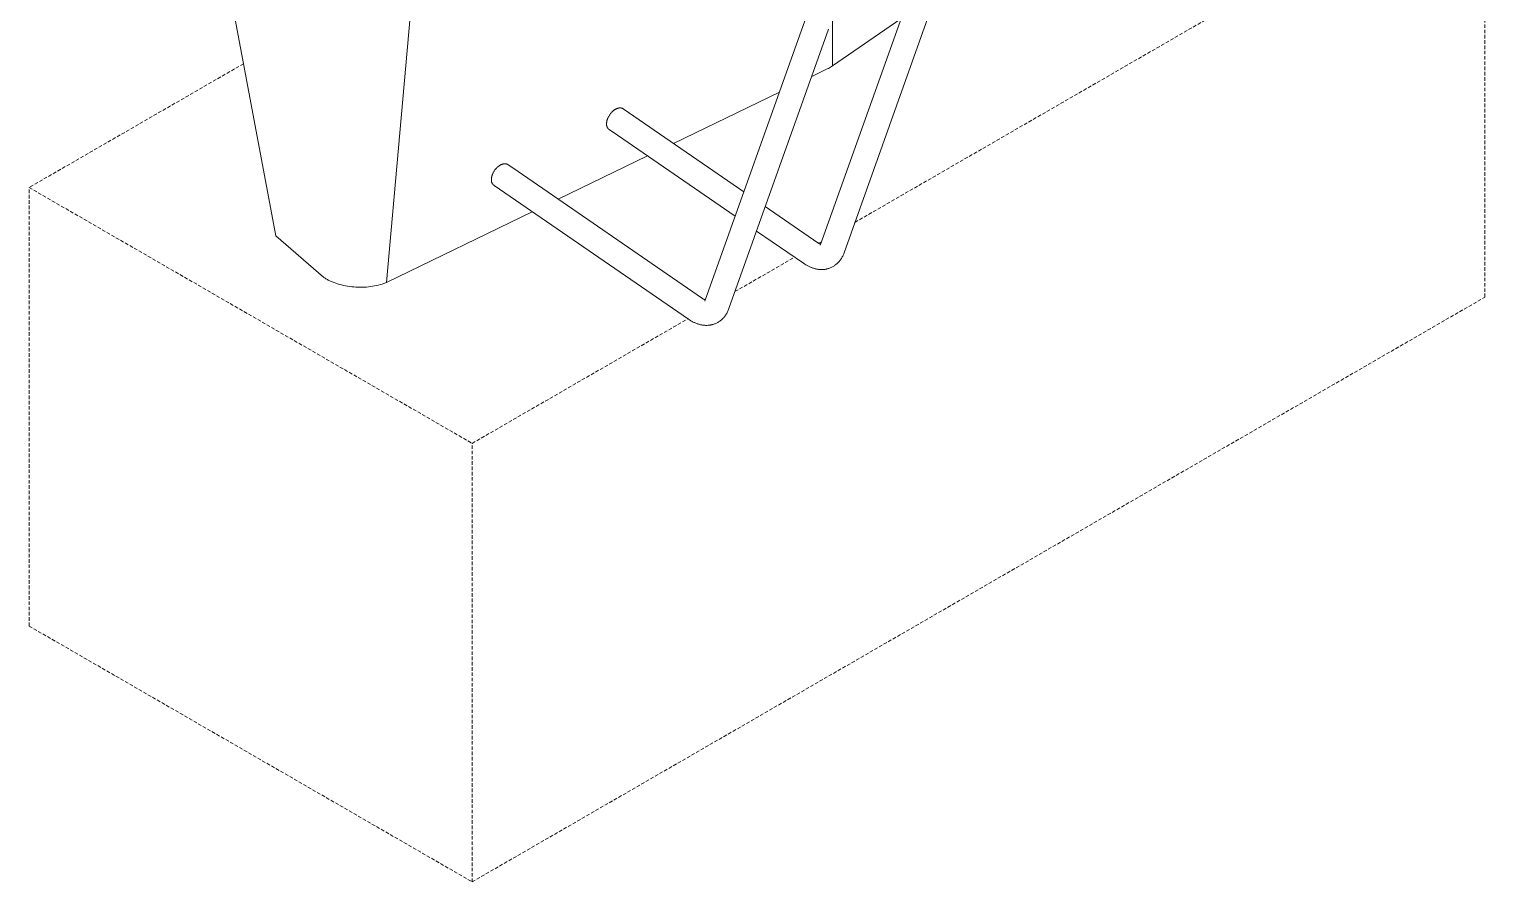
# Model space of a CAD drawing. Header units: millimetres. Extents: x -279 to 4999, y 61 to 3536.
# Drawn here: x 4474 to 4999, y 847 to 1154 of the extents above; entities that cross this region are included whole.
import ezdxf

# ---------------------------------------------------------------- set-up
doc = ezdxf.new("R2010")
doc.units = ezdxf.units.MM
doc.linetypes.add('HIDDEN', pattern=[1.905, 1.27, -0.635])
doc.layers.add('ZANO_R', color=7, linetype='Continuous', lineweight=0)
doc.layers.add('ZANO_R_przerywana', color=7, linetype='HIDDEN', lineweight=0)

msp = doc.modelspace()

# ---------------------------------------------------------------- linework, layer by layer
at = {"layer": 'ZANO_R'}
for p, q in [((4603.04, 1062.88), (4624.13, 1297.82)), ((4522.71, 1294.98), (4563.15, 1079.73)), ((4764.04, 1141.06), (4764.04, 1246.24)), ((4759.68, 1076.61), (4795.66, 1177.49)), ((4804.18, 1174.45), (4768.2, 1073.57)), ((4718.1, 1056.47), (4754.09, 1157.34)), ((4788.73, 1158.04), (4764.04, 1141.06)), ((4762.61, 1154.31), (4726.62, 1053.43)), ((4762.13, 1139.95), (4762.53, 1140.15)), ((4762.53, 1140.15), (4762.91, 1140.36)), ((4762.91, 1140.36), (4763.3, 1140.58)), ((4763.3, 1140.58), (4763.67, 1140.81)), ((4763.67, 1140.81), (4764.04, 1141.06)), ((4762.13, 1139.95), (4756.52, 1137.24)), ((4744.91, 1131.61), (4706.63, 1113.07)), ((4684.21, 1124.15), (4684.36, 1124.32)), ((4684.36, 1124.32), (4684.52, 1124.47)), ((4684.52, 1124.47), (4684.68, 1124.62)), ((4684.68, 1124.62), (4684.84, 1124.76)), ((4684.84, 1124.76), (4685, 1124.9)), ((4685, 1124.9), (4685.16, 1125.02)), ((4685.16, 1125.02), (4685.24, 1125.08)), ((4685.24, 1125.08), (4685.32, 1125.13)), ((4685.32, 1125.13), (4685.4, 1125.19)), ((4685.4, 1125.19), (4685.48, 1125.24)), ((4685.48, 1125.24), (4685.56, 1125.29)), ((4685.56, 1125.29), (4685.64, 1125.33)), ((4685.64, 1125.33), (4685.72, 1125.38)), ((4685.72, 1125.38), (4685.8, 1125.42)), ((4685.8, 1125.42), (4685.87, 1125.46)), ((4685.87, 1125.46), (4685.95, 1125.5)), ((4685.95, 1125.5), (4686.03, 1125.54)), ((4686.03, 1125.54), (4686.11, 1125.57)), ((4686.11, 1125.57), (4686.2, 1125.61)), ((4686.2, 1125.61), (4686.28, 1125.64)), ((4686.28, 1125.64), (4686.36, 1125.67)), ((4686.36, 1125.67), (4686.45, 1125.7)), ((4686.45, 1125.7), (4686.53, 1125.73)), ((4686.53, 1125.73), (4686.62, 1125.75)), ((4686.62, 1125.75), (4686.7, 1125.78)), ((4686.7, 1125.78), (4686.79, 1125.8)), ((4686.79, 1125.8), (4686.87, 1125.81)), ((4686.87, 1125.81), (4686.96, 1125.83)), ((4686.96, 1125.83), (4687.04, 1125.84)), ((4687.04, 1125.84), (4687.13, 1125.85)), ((4687.13, 1125.85), (4687.21, 1125.86)), ((4687.21, 1125.86), (4687.3, 1125.86)), ((4687.3, 1125.86), (4687.38, 1125.86)), ((4687.38, 1125.86), (4687.47, 1125.86)), ((4687.47, 1125.86), (4687.51, 1125.86)), ((4687.51, 1125.86), (4687.55, 1125.86)), ((4687.55, 1125.86), (4687.59, 1125.85)), ((4687.59, 1125.85), (4687.63, 1125.85)), ((4687.63, 1125.85), (4687.67, 1125.85)), ((4687.67, 1125.85), (4687.71, 1125.84)), ((4687.71, 1125.84), (4687.75, 1125.83)), ((4687.75, 1125.83), (4687.79, 1125.83)), ((4687.79, 1125.83), (4687.83, 1125.82)), ((4687.83, 1125.82), (4687.87, 1125.81)), ((4687.87, 1125.81), (4687.91, 1125.8)), ((4687.91, 1125.8), (4687.95, 1125.79)), ((4687.95, 1125.79), (4687.99, 1125.78)), ((4687.99, 1125.78), (4688.02, 1125.77)), ((4688.02, 1125.77), (4688.06, 1125.76)), ((4688.06, 1125.76), (4688.1, 1125.75)), ((4688.1, 1125.75), (4688.14, 1125.73)), ((4688.14, 1125.73), (4688.17, 1125.72)), ((4688.17, 1125.72), (4688.21, 1125.7)), ((4688.21, 1125.7), (4688.24, 1125.69)), ((4688.24, 1125.69), (4688.28, 1125.67)), ((4688.28, 1125.67), (4688.31, 1125.65)), ((4688.31, 1125.65), (4688.35, 1125.63)), ((4688.35, 1125.63), (4688.38, 1125.62)), ((4688.38, 1125.62), (4688.42, 1125.6)), ((4688.42, 1125.6), (4688.45, 1125.58)), ((4688.45, 1125.58), (4688.48, 1125.55)), ((4688.48, 1125.55), (4688.51, 1125.53)), ((4688.51, 1125.53), (4688.52, 1125.53)), ((4688.52, 1125.53), (4732.05, 1095.58)), ((4682.48, 1120.05), (4682.49, 1120.13)), ((4682.48, 1119.96), (4682.48, 1120.05)), ((4682.48, 1119.88), (4682.48, 1119.96)), ((4682.49, 1119.8), (4682.48, 1119.88)), ((4682.49, 1120.38), (4682.5, 1120.47)), ((4682.49, 1120.29), (4682.49, 1120.38)), ((4682.49, 1120.21), (4682.49, 1120.29)), ((4682.49, 1120.13), (4682.49, 1120.21)), ((4682.49, 1119.71), (4682.49, 1119.8)), ((4682.5, 1119.63), (4682.49, 1119.71)), ((4682.5, 1120.47), (4682.51, 1120.56)), ((4682.52, 1119.55), (4682.5, 1119.63)), ((4682.51, 1120.56), (4682.52, 1120.65)), ((4682.52, 1120.65), (4682.53, 1120.74)), ((4682.53, 1119.47), (4682.52, 1119.55)), ((4682.53, 1120.74), (4682.54, 1120.83)), ((4682.55, 1119.39), (4682.53, 1119.47)), ((4682.54, 1120.83), (4682.56, 1120.92)), ((4682.57, 1119.31), (4682.55, 1119.39)), ((4682.56, 1120.92), (4682.58, 1121.02)), ((4682.59, 1119.23), (4682.57, 1119.31)), ((4682.58, 1121.02), (4682.6, 1121.11)), ((4682.62, 1119.15), (4682.59, 1119.23)), ((4682.6, 1121.11), (4682.62, 1121.21)), ((4682.62, 1121.21), (4682.64, 1121.31)), ((4682.65, 1119.07), (4682.62, 1119.15)), ((4682.64, 1121.31), (4682.67, 1121.41)), ((4682.68, 1118.99), (4682.65, 1119.07)), ((4682.67, 1121.41), (4682.7, 1121.51)), ((4682.7, 1121.51), (4682.73, 1121.61)), ((4682.73, 1121.61), (4682.76, 1121.71)), ((4682.76, 1121.71), (4682.8, 1121.81)), ((4682.8, 1121.81), (4682.87, 1122.01)), ((4682.87, 1122.01), (4682.96, 1122.22)), ((4682.96, 1122.22), (4683.05, 1122.42)), ((4683.05, 1122.42), (4683.15, 1122.63)), ((4683.15, 1122.63), (4683.26, 1122.83)), ((4683.26, 1122.83), (4683.38, 1123.03)), ((4683.38, 1123.03), (4683.5, 1123.23)), ((4683.5, 1123.23), (4683.63, 1123.43)), ((4683.63, 1123.43), (4683.77, 1123.62)), ((4683.77, 1123.62), (4683.91, 1123.8)), ((4683.91, 1123.8), (4684.05, 1123.98)), ((4684.05, 1123.98), (4684.21, 1124.15)), ((4682.72, 1118.92), (4682.68, 1118.99)), ((4682.76, 1118.84), (4682.72, 1118.92)), ((4682.8, 1118.77), (4682.76, 1118.84)), ((4682.84, 1118.7), (4682.8, 1118.77)), ((4682.88, 1118.63), (4682.84, 1118.7)), ((4682.93, 1118.56), (4682.88, 1118.63)), ((4682.98, 1118.49), (4682.93, 1118.56)), ((4683.03, 1118.43), (4682.98, 1118.49)), ((4683.09, 1118.37), (4683.03, 1118.43)), ((4683.14, 1118.31), (4683.09, 1118.37)), ((4683.2, 1118.25), (4683.14, 1118.31)), ((4683.26, 1118.19), (4683.2, 1118.25)), ((4683.32, 1118.13), (4683.26, 1118.19)), ((4683.39, 1118.08), (4683.32, 1118.13)), ((4686.42, 1116), (4683.39, 1118.08)), ((4728.91, 1086.76), (4686.42, 1116)), ((4697.27, 1108.53), (4665.06, 1092.93)), ((4641.93, 1103.09), (4642.06, 1103.29)), ((4642.06, 1103.29), (4642.19, 1103.48)), ((4642.19, 1103.48), (4642.34, 1103.66)), ((4642.34, 1103.66), (4642.48, 1103.84)), ((4642.48, 1103.84), (4642.63, 1104.01)), ((4642.63, 1104.01), (4642.79, 1104.18)), ((4642.79, 1104.18), (4642.94, 1104.33)), ((4642.94, 1104.33), (4643.1, 1104.48)), ((4643.1, 1104.48), (4643.26, 1104.62)), ((4643.26, 1104.62), (4643.42, 1104.75)), ((4643.42, 1104.75), (4643.59, 1104.88)), ((4643.59, 1104.88), (4643.67, 1104.94)), ((4643.67, 1104.94), (4643.75, 1104.99)), ((4643.75, 1104.99), (4643.83, 1105.05)), ((4643.83, 1105.05), (4643.91, 1105.1)), ((4643.91, 1105.1), (4643.99, 1105.15)), ((4643.99, 1105.15), (4644.07, 1105.19)), ((4644.07, 1105.19), (4644.14, 1105.24)), ((4644.14, 1105.24), (4644.22, 1105.28)), ((4644.22, 1105.28), (4644.3, 1105.32)), ((4644.3, 1105.32), (4644.38, 1105.36)), ((4644.38, 1105.36), (4644.46, 1105.4)), ((4644.46, 1105.4), (4644.54, 1105.43)), ((4644.54, 1105.43), (4644.62, 1105.47)), ((4644.62, 1105.47), (4644.71, 1105.5)), ((4644.71, 1105.5), (4644.79, 1105.53)), ((4644.79, 1105.53), (4644.88, 1105.56)), ((4644.88, 1105.56), (4644.96, 1105.59)), ((4644.96, 1105.59), (4645.05, 1105.61)), ((4645.05, 1105.61), (4645.13, 1105.64)), ((4645.13, 1105.64), (4645.22, 1105.66)), ((4645.22, 1105.66), (4645.3, 1105.67)), ((4645.3, 1105.67), (4645.39, 1105.69)), ((4645.39, 1105.69), (4645.47, 1105.7)), ((4645.47, 1105.7), (4645.56, 1105.71)), ((4645.56, 1105.71), (4645.64, 1105.72)), ((4645.64, 1105.72), (4645.73, 1105.72)), ((4645.73, 1105.72), (4645.81, 1105.72)), ((4645.81, 1105.72), (4645.89, 1105.72)), ((4645.89, 1105.72), (4645.93, 1105.72)), ((4645.93, 1105.72), (4645.98, 1105.72)), ((4645.98, 1105.72), (4646.02, 1105.71)), ((4646.02, 1105.71), (4646.06, 1105.71)), ((4646.06, 1105.71), (4646.1, 1105.71)), ((4646.1, 1105.71), (4646.14, 1105.7)), ((4646.14, 1105.7), (4646.18, 1105.69)), ((4646.18, 1105.69), (4646.22, 1105.69)), ((4646.22, 1105.69), (4646.26, 1105.68)), ((4646.26, 1105.68), (4646.3, 1105.67)), ((4646.3, 1105.67), (4646.34, 1105.66)), ((4646.34, 1105.66), (4646.38, 1105.65)), ((4646.38, 1105.65), (4646.41, 1105.64)), ((4646.41, 1105.64), (4646.45, 1105.63)), ((4646.45, 1105.63), (4646.49, 1105.62)), ((4646.49, 1105.62), (4646.53, 1105.6)), ((4646.53, 1105.6), (4646.56, 1105.59)), ((4646.56, 1105.59), (4646.6, 1105.58)), ((4646.6, 1105.58), (4646.64, 1105.56)), ((4646.64, 1105.56), (4646.67, 1105.55)), ((4646.67, 1105.55), (4646.71, 1105.53)), ((4646.71, 1105.53), (4646.74, 1105.51)), ((4646.74, 1105.51), (4646.78, 1105.49)), ((4646.78, 1105.49), (4646.81, 1105.47)), ((4646.81, 1105.47), (4646.84, 1105.46)), ((4646.84, 1105.46), (4646.88, 1105.44)), ((4646.88, 1105.44), (4646.91, 1105.41)), ((4646.91, 1105.41), (4646.94, 1105.39)), ((4646.94, 1105.39), (4648.6, 1104.25)), ((4648.6, 1104.25), (4717.12, 1057.1)), ((4640.91, 1100.07), (4640.92, 1100.15)), ((4640.91, 1099.99), (4640.91, 1100.07)), ((4640.91, 1099.91), (4640.91, 1099.99)), ((4640.91, 1099.82), (4640.91, 1099.91)), ((4640.91, 1099.74), (4640.91, 1099.82)), ((4640.91, 1099.66), (4640.91, 1099.74)), ((4640.92, 1099.57), (4640.91, 1099.66)), ((4640.92, 1100.24), (4640.93, 1100.33)), ((4640.92, 1100.15), (4640.92, 1100.24)), ((4640.93, 1099.49), (4640.92, 1099.57)), ((4640.93, 1100.33), (4640.94, 1100.42)), ((4640.94, 1099.41), (4640.93, 1099.49)), ((4640.94, 1100.42), (4640.95, 1100.5)), ((4640.96, 1099.33), (4640.94, 1099.41)), ((4640.95, 1100.5), (4640.96, 1100.6)), ((4640.96, 1100.6), (4640.97, 1100.69)), ((4640.98, 1099.25), (4640.96, 1099.33)), ((4640.97, 1100.69), (4640.99, 1100.78)), ((4641, 1099.17), (4640.98, 1099.25)), ((4640.99, 1100.78), (4641.01, 1100.88)), ((4641.02, 1099.09), (4641, 1099.17)), ((4641.01, 1100.88), (4641.03, 1100.97)), ((4641.05, 1099.01), (4641.02, 1099.09)), ((4641.03, 1100.97), (4641.05, 1101.07)), ((4641.05, 1101.07), (4641.07, 1101.17)), ((4641.08, 1098.93), (4641.05, 1099.01)), ((4641.07, 1101.17), (4641.1, 1101.27)), ((4641.11, 1098.85), (4641.08, 1098.93)), ((4641.1, 1101.27), (4641.13, 1101.36)), ((4641.15, 1098.78), (4641.11, 1098.85)), ((4641.13, 1101.36), (4641.16, 1101.47)), ((4641.18, 1098.7), (4641.15, 1098.78)), ((4641.16, 1101.47), (4641.19, 1101.57)), ((4641.22, 1098.63), (4641.18, 1098.7)), ((4641.19, 1101.57), (4641.22, 1101.67)), ((4641.22, 1101.67), (4641.3, 1101.87)), ((4641.26, 1098.56), (4641.22, 1098.63)), ((4641.31, 1098.49), (4641.26, 1098.56)), ((4641.3, 1101.87), (4641.39, 1102.08)), ((4641.36, 1098.42), (4641.31, 1098.49)), ((4641.41, 1098.35), (4641.36, 1098.42)), ((4641.39, 1102.08), (4641.48, 1102.28)), ((4641.46, 1098.29), (4641.41, 1098.35)), ((4641.51, 1098.23), (4641.46, 1098.29)), ((4641.48, 1102.28), (4641.58, 1102.49)), ((4641.57, 1098.17), (4641.51, 1098.23)), ((4641.63, 1098.11), (4641.57, 1098.17)), ((4641.58, 1102.49), (4641.69, 1102.69)), ((4641.69, 1098.05), (4641.63, 1098.11)), ((4641.69, 1102.69), (4641.8, 1102.89)), ((4641.75, 1097.99), (4641.69, 1098.05)), ((4641.8, 1102.89), (4641.93, 1103.09)), ((4641.81, 1097.94), (4641.75, 1097.99)), ((4641.87, 1097.91), (4641.81, 1097.94)), ((4712, 1049.65), (4641.87, 1097.91)), ((4655.69, 1088.39), (4603.04, 1062.88)), ((4739.77, 1090.27), (4758.7, 1077.24)), ((4563.15, 1079.73), (4580.34, 1064.82)), ((4753.57, 1069.79), (4736.62, 1081.45)), ((4758.7, 1077.24), (4758.83, 1077.15)), ((4758.83, 1077.15), (4758.97, 1077.06)), ((4758.97, 1077.06), (4759.11, 1076.98)), ((4759.04, 1077.03), (4760.03, 1077.6)), ((4759.11, 1076.98), (4759.26, 1076.9)), ((4759.26, 1076.9), (4759.4, 1076.83)), ((4759.4, 1076.83), (4759.55, 1076.76)), ((4759.55, 1076.76), (4759.71, 1076.69)), ((4759.55, 1076.33), (4759.68, 1076.61)), ((4767.41, 1071.85), (4767.25, 1071.58)), ((4767.57, 1072.12), (4767.41, 1071.85)), ((4767.71, 1072.4), (4767.57, 1072.12)), ((4767.85, 1072.69), (4767.71, 1072.4)), ((4767.97, 1072.98), (4767.85, 1072.69)), ((4768.09, 1073.27), (4767.97, 1072.98)), ((4768.2, 1073.57), (4768.09, 1073.27)), ((4754, 1069.5), (4753.57, 1069.79)), ((4754.45, 1069.23), (4754, 1069.5)), ((4754.67, 1069.1), (4754.45, 1069.23)), ((4754.89, 1068.98), (4754.67, 1069.1)), ((4755.12, 1068.86), (4754.89, 1068.98)), ((4755.35, 1068.74), (4755.12, 1068.86)), ((4755.58, 1068.63), (4755.35, 1068.74)), ((4755.81, 1068.52), (4755.58, 1068.63)), ((4756.04, 1068.42), (4755.81, 1068.52)), ((4756.27, 1068.32), (4756.04, 1068.42)), ((4756.5, 1068.23), (4756.27, 1068.32)), ((4756.74, 1068.15), (4756.5, 1068.23)), ((4756.98, 1068.07), (4756.74, 1068.15)), ((4757.21, 1067.99), (4756.98, 1068.07)), ((4757.46, 1067.92), (4757.21, 1067.99)), ((4757.71, 1067.85), (4757.46, 1067.92)), ((4757.96, 1067.79), (4757.71, 1067.85)), ((4758.21, 1067.74), (4757.96, 1067.79)), ((4758.46, 1067.69), (4758.21, 1067.74)), ((4758.72, 1067.65), (4758.46, 1067.69)), ((4758.97, 1067.62), (4758.72, 1067.65)), ((4759.23, 1067.59), (4758.97, 1067.62)), ((4759.51, 1067.57), (4759.23, 1067.59)), ((4759.8, 1067.55), (4759.51, 1067.57)), ((4760.09, 1067.55), (4759.8, 1067.55)), ((4760.38, 1067.55), (4760.09, 1067.55)), ((4760.67, 1067.57), (4760.38, 1067.55)), ((4760.96, 1067.59), (4760.67, 1067.57)), ((4761.24, 1067.62), (4760.96, 1067.59)), ((4761.53, 1067.67), (4761.24, 1067.62)), ((4761.69, 1067.7), (4761.53, 1067.67)), ((4761.86, 1067.73), (4761.69, 1067.7)), ((4762.02, 1067.77), (4761.86, 1067.73)), ((4762.18, 1067.8), (4762.02, 1067.77)), ((4762.45, 1067.88), (4762.18, 1067.8)), ((4762.71, 1067.96), (4762.45, 1067.88)), ((4762.97, 1068.05), (4762.71, 1067.96)), ((4763.23, 1068.15), (4762.97, 1068.05)), ((4763.49, 1068.25), (4763.23, 1068.15)), ((4763.74, 1068.37), (4763.49, 1068.25)), ((4763.98, 1068.5), (4763.74, 1068.37)), ((4764.23, 1068.63), (4763.98, 1068.5)), ((4764.46, 1068.77), (4764.23, 1068.63)), ((4764.7, 1068.92), (4764.46, 1068.77)), ((4764.92, 1069.08), (4764.7, 1068.92)), ((4765.15, 1069.24), (4764.92, 1069.08)), ((4765.39, 1069.44), (4765.15, 1069.24)), ((4765.63, 1069.65), (4765.39, 1069.44)), ((4765.86, 1069.87), (4765.63, 1069.65)), ((4766.08, 1070.09), (4765.86, 1069.87)), ((4766.3, 1070.32), (4766.08, 1070.09)), ((4766.5, 1070.56), (4766.3, 1070.32)), ((4766.7, 1070.8), (4766.5, 1070.56)), ((4766.89, 1071.06), (4766.7, 1070.8)), ((4767.08, 1071.31), (4766.89, 1071.06)), ((4767.25, 1071.58), (4767.08, 1071.31)), ((4580.34, 1064.82), (4580.51, 1064.7)), ((4580.51, 1064.7), (4580.69, 1064.57)), ((4580.69, 1064.57), (4580.95, 1064.4)), ((4580.95, 1064.4), (4581.22, 1064.23)), ((4581.22, 1064.23), (4581.48, 1064.07)), ((4581.48, 1064.07), (4581.76, 1063.92)), ((4581.76, 1063.92), (4582.03, 1063.77)), ((4582.03, 1063.77), (4582.31, 1063.63)), ((4582.31, 1063.63), (4582.59, 1063.49)), ((4582.59, 1063.49), (4582.87, 1063.35)), ((4582.87, 1063.35), (4583.18, 1063.21)), ((4583.18, 1063.21), (4583.5, 1063.08)), ((4583.5, 1063.08), (4584.13, 1062.82)), ((4584.13, 1062.82), (4584.78, 1062.59)), ((4584.78, 1062.59), (4585.43, 1062.37)), ((4585.43, 1062.37), (4586.14, 1062.17)), ((4586.14, 1062.17), (4586.86, 1061.98)), ((4586.86, 1061.98), (4587.58, 1061.81)), ((4587.58, 1061.81), (4588.3, 1061.66)), ((4588.3, 1061.66), (4589.04, 1061.53)), ((4589.04, 1061.53), (4589.79, 1061.42)), ((4589.79, 1061.42), (4590.54, 1061.33)), ((4590.54, 1061.33), (4591.28, 1061.26)), ((4591.28, 1061.26), (4592.05, 1061.21)), ((4595.09, 1061.19), (4595.84, 1061.24)), ((4595.84, 1061.24), (4596.59, 1061.3)), ((4596.59, 1061.3), (4597.33, 1061.39)), ((4597.33, 1061.39), (4598.05, 1061.49)), ((4598.05, 1061.49), (4598.76, 1061.61)), ((4598.76, 1061.61), (4599.47, 1061.76)), ((4599.47, 1061.76), (4600.17, 1061.92)), ((4600.17, 1061.92), (4600.82, 1062.1)), ((4600.82, 1062.1), (4601.46, 1062.29)), ((4601.46, 1062.29), (4601.78, 1062.4)), ((4601.78, 1062.4), (4602.1, 1062.51)), ((4602.1, 1062.51), (4602.42, 1062.63)), ((4602.42, 1062.63), (4602.73, 1062.75)), ((4602.73, 1062.75), (4603.04, 1062.88)), ((4592.05, 1061.21), (4592.81, 1061.18)), ((4592.81, 1061.18), (4593.57, 1061.16)), ((4593.57, 1061.16), (4594.33, 1061.17)), ((4594.33, 1061.17), (4595.09, 1061.19)), ((4717.12, 1057.1), (4717.26, 1057.01)), ((4717.26, 1057.01), (4717.4, 1056.92)), ((4717.4, 1056.92), (4717.54, 1056.84)), ((4717.54, 1056.84), (4717.68, 1056.76)), ((4717.68, 1056.76), (4717.83, 1056.69)), ((4717.83, 1056.69), (4717.98, 1056.62)), ((4717.97, 1056.19), (4718.1, 1056.47)), ((4717.98, 1056.62), (4718.13, 1056.55)), ((4725.32, 1050.92), (4725.13, 1050.66)), ((4725.5, 1051.17), (4725.32, 1050.92)), ((4725.68, 1051.44), (4725.5, 1051.17)), ((4725.84, 1051.71), (4725.68, 1051.44)), ((4725.99, 1051.98), (4725.84, 1051.71)), ((4726.14, 1052.26), (4725.99, 1051.98)), ((4726.27, 1052.55), (4726.14, 1052.26)), ((4726.4, 1052.84), (4726.27, 1052.55)), ((4726.52, 1053.13), (4726.4, 1052.84)), ((4726.62, 1053.43), (4726.52, 1053.13)), ((4712.43, 1049.36), (4712, 1049.65)), ((4712.87, 1049.09), (4712.43, 1049.36)), ((4713.1, 1048.96), (4712.87, 1049.09)), ((4713.32, 1048.84), (4713.1, 1048.96)), ((4713.55, 1048.71), (4713.32, 1048.84)), ((4713.78, 1048.6), (4713.55, 1048.71)), ((4714, 1048.49), (4713.78, 1048.6)), ((4714.23, 1048.38), (4714, 1048.49)), ((4714.47, 1048.28), (4714.23, 1048.38)), ((4714.7, 1048.18), (4714.47, 1048.28)), ((4714.93, 1048.09), (4714.7, 1048.18)), ((4715.17, 1048.01), (4714.93, 1048.09)), ((4715.4, 1047.93), (4715.17, 1048.01)), ((4715.64, 1047.85), (4715.4, 1047.93)), ((4715.89, 1047.78), (4715.64, 1047.85)), ((4716.14, 1047.71), (4715.89, 1047.78)), ((4716.39, 1047.65), (4716.14, 1047.71)), ((4716.64, 1047.6), (4716.39, 1047.65)), ((4716.89, 1047.55), (4716.64, 1047.6)), ((4717.14, 1047.51), (4716.89, 1047.55)), ((4717.4, 1047.48), (4717.14, 1047.51)), ((4717.65, 1047.45), (4717.4, 1047.48)), ((4717.94, 1047.43), (4717.65, 1047.45)), ((4718.23, 1047.41), (4717.94, 1047.43)), ((4718.52, 1047.41), (4718.23, 1047.41)), ((4718.81, 1047.41), (4718.52, 1047.41)), ((4719.1, 1047.43), (4718.81, 1047.41)), ((4719.38, 1047.45), (4719.1, 1047.43)), ((4719.67, 1047.48), (4719.38, 1047.45)), ((4719.96, 1047.53), (4719.67, 1047.48)), ((4720.12, 1047.56), (4719.96, 1047.53)), ((4720.28, 1047.59), (4720.12, 1047.56)), ((4720.45, 1047.62), (4720.28, 1047.59)), ((4720.61, 1047.66), (4720.45, 1047.62)), ((4720.88, 1047.74), (4720.61, 1047.66)), ((4721.14, 1047.82), (4720.88, 1047.74)), ((4721.4, 1047.91), (4721.14, 1047.82)), ((4721.66, 1048.01), (4721.4, 1047.91)), ((4721.91, 1048.11), (4721.66, 1048.01)), ((4722.16, 1048.23), (4721.91, 1048.11)), ((4722.41, 1048.36), (4722.16, 1048.23)), ((4722.65, 1048.49), (4722.41, 1048.36)), ((4722.89, 1048.63), (4722.65, 1048.49)), ((4723.12, 1048.78), (4722.89, 1048.63)), ((4723.35, 1048.94), (4723.12, 1048.78)), ((4723.57, 1049.1), (4723.35, 1048.94)), ((4723.82, 1049.3), (4723.57, 1049.1)), ((4724.06, 1049.51), (4723.82, 1049.3)), ((4724.29, 1049.72), (4724.06, 1049.51)), ((4724.51, 1049.95), (4724.29, 1049.72)), ((4724.72, 1050.18), (4724.51, 1049.95)), ((4724.93, 1050.42), (4724.72, 1050.18)), ((4725.13, 1050.66), (4724.93, 1050.42))]:
    msp.add_line(p, q, dxfattribs=at)
at = {"layer": 'ZANO_R_przerywana'}
for p, q in [((4999.46, 1057.58), (4999.46, 1215.83)), ((4772.12, 1084.58), (4900.07, 1158.45)), ((4551.48, 1141.82), (4474.09, 1097.14)), ((4474.09, 1097.14), (4633.99, 1004.83)), ((4474.09, 938.89), (4474.09, 1097.14)), ((4728.82, 1059.58), (4750.35, 1072.01)), ((4633.99, 846.58), (4999.46, 1057.58)), ((4633.99, 1004.83), (4711.83, 1049.77)), ((4633.99, 846.58), (4633.99, 1004.83)), ((4474.09, 938.89), (4633.99, 846.58))]:
    msp.add_line(p, q, dxfattribs=at)

doc.saveas('drawing.dxf')
